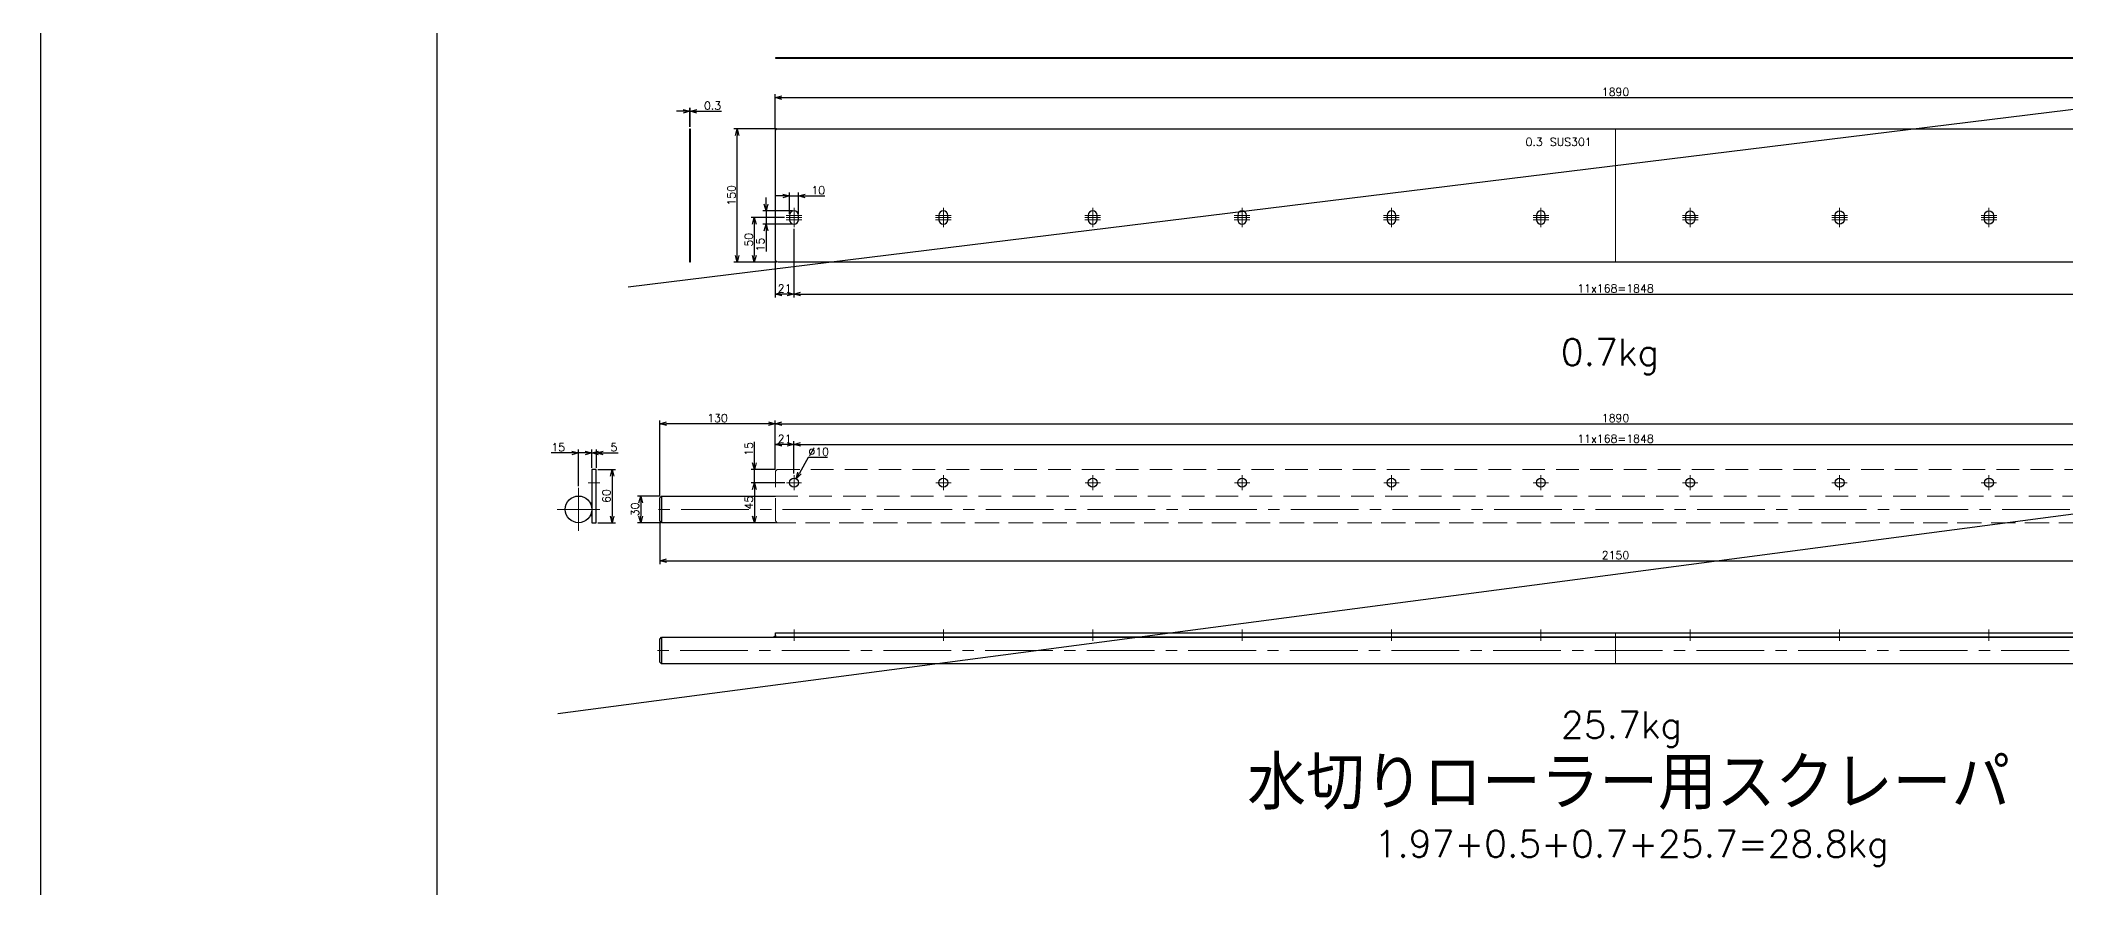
# Model space of a CAD drawing. Header units: millimetres. Extents: x -8731 to 85711, y -14522 to 31379.
# Drawn here: x -5179 to -2902, y -4063 to -3110 of the extents above; entities that cross this region are included whole.
import ezdxf

# ---------------------------------------------------------------- set-up
doc = ezdxf.new("R2010")
doc.units = ezdxf.units.MM
doc.header["$LTSCALE"] = 4
doc.header["$PDMODE"] = 99
doc.header["$PDSIZE"] = 1
doc.linetypes.add('CENTER2', pattern=[28.575, 19.05, -3.175, 3.175, -3.175])
doc.linetypes.add('HIDDEN', pattern=[9.525, 6.35, -3.175])
for name, color, linetype, lineweight in [('04_HIDDEN', 2, 'HIDDEN', 13), ('05_CENTER', 4, 'CENTER2', 13), ('08_DIM', 3, 'Continuous', 13)]:
    doc.layers.add(name, color=color, linetype=linetype, lineweight=lineweight)
doc.layers.add('10_DRAFT', color=8, linetype='Continuous', lineweight=0, plot=False)
doc.styles.add('KSS_TXT', font='txt.shx', dxfattribs={"bigfont": 'extfont2.shx'})
doc.dimstyles.new('KSS_DIM', dxfattribs={"dimscale": 3, "dimtxt": 3, "dimasz": 2.5, "dimexe": 1.25, "dimexo": 0.625, "dimtad": 1, "dimdsep": 46, "dimtxsty": 'KSS_TXT', "dimblk": 'OPEN30', "dimcen": 0, "dimazin": 2, "dimtfac": 0.75, "dimtmove": 0, "dimatfit": 3, "dimldrblk": 'OPEN30', "dimfxl": 1, "dimtolj": 1, "dimarcsym": 0})
doc.dimstyles.new('KSS_DIM$3', dxfattribs={"dimscale": 3, "dimtxt": 3, "dimasz": 2.5, "dimexe": 1.25, "dimexo": 0.625, "dimtad": 1, "dimtih": 1, "dimtoh": 1, "dimdsep": 46, "dimtxsty": 'KSS_TXT', "dimblk": 'OPEN30', "dimcen": 0, "dimazin": 2, "dimtfac": 0.75, "dimtofl": 0, "dimtmove": 0, "dimatfit": 3, "dimldrblk": 'OPEN30', "dimfxl": 1, "dimtolj": 1, "dimarcsym": 0})

# ---------------------------------------------------------------- blocks, each defined once
blk = doc.blocks.new('_Open30')
at = {"color": 0, "linetype": 'ByBlock', "lineweight": -2}
for p, q in [((-1, 0.27), (0, 0)), ((0, 0), (-1, -0.27)), ((0, 0), (-1, 0))]:
    blk.add_line(p, q, dxfattribs=at)
blk = doc.blocks.new('*D966')
at = {"layer": '08_DIM', "color": 0, "lineweight": -2, "transparency": 16777216}
for p, q in [((-4581.6, -3574), (-4604.9, -3574)), ((-4574.1, -3611.5), (-4574.1, -3570.3)), ((-4559.1, -3574), (-4574.1, -3574)), ((-4559.1, -3590.6), (-4559.1, -3570.3)), ((-4551.6, -3574), (-4544.1, -3574))]:
    blk.add_line(p, q, dxfattribs=at)
at = {"layer": 'Defpoints', "color": 0, "transparency": 16777216}
for p in [(-4574.1, -3574), (-4559.1, -3592.5), (-4574.1, -3613.4)]:
    blk.add_point(p, dxfattribs=at)
at = {"layer": '08_DIM', "color": 0, "lineweight": -2, "transparency": 16777216, "xscale": 7.5, "yscale": 7.5, "zscale": 7.5}
blk.add_blockref('_Open30', (-4574.1, -3574), dxfattribs=at)
at = {"layer": '08_DIM', "color": 0, "lineweight": -2, "transparency": 16777216, "xscale": 7.5, "yscale": 7.5, "zscale": 7.5, "rotation": 180}
blk.add_blockref('_Open30', (-4559.1, -3574), dxfattribs=at)
at = {"layer": '08_DIM', "color": 0, "transparency": 16777216, "insert": (-4597, -3567.7), "char_height": 9, "attachment_point": 5, "style": 'KSS_TXT'}
blk.add_mtext('\\A1;15', dxfattribs=at)
blk = doc.blocks.new('*D1002')
at = {"layer": '08_DIM', "color": 0, "lineweight": -2, "transparency": 16777216}
for p, q in [((-4344.3, -3285), (-4351.8, -3285)), ((-4336.8, -3304.9), (-4336.8, -3281.2)), ((-4336.8, -3285), (-4326.8, -3285)), ((-4326.8, -3304.9), (-4326.8, -3281.2)), ((-4319.3, -3285), (-4297.1, -3285))]:
    blk.add_line(p, q, dxfattribs=at)
at = {"layer": 'Defpoints', "color": 0, "transparency": 16777216}
for p in [(-4326.8, -3285), (-4336.8, -3306.8), (-4326.8, -3306.8)]:
    blk.add_point(p, dxfattribs=at)
at = {"layer": '08_DIM', "color": 0, "lineweight": -2, "transparency": 16777216, "xscale": 7.5, "yscale": 7.5, "zscale": 7.5}
blk.add_blockref('_Open30', (-4336.8, -3285), dxfattribs=at)
at = {"layer": '08_DIM', "color": 0, "lineweight": -2, "transparency": 16777216, "xscale": 7.5, "yscale": 7.5, "zscale": 7.5, "rotation": 180}
blk.add_blockref('_Open30', (-4326.8, -3285), dxfattribs=at)
at = {"layer": '08_DIM', "color": 0, "transparency": 16777216, "insert": (-4304.5, -3278.6), "char_height": 9, "attachment_point": 5, "style": 'KSS_TXT'}
blk.add_mtext('\\A1;10', dxfattribs=at)
blk = doc.blocks.new('*D1003')
at = {"layer": '08_DIM', "color": 0, "lineweight": -2, "transparency": 16777216}
for p, q in [((-4333.6, -3301.8), (-4366.9, -3301.8)), ((-4363.2, -3294.3), (-4363.2, -3286.8)), ((-4363.2, -3301.8), (-4363.2, -3316.8)), ((-4333.6, -3316.8), (-4366.9, -3316.8)), ((-4363.2, -3324.3), (-4363.2, -3347.6))]:
    blk.add_line(p, q, dxfattribs=at)
at = {"layer": 'Defpoints', "color": 0, "transparency": 16777216}
for p in [(-4331.8, -3301.8), (-4363.2, -3316.8), (-4331.8, -3316.8)]:
    blk.add_point(p, dxfattribs=at)
at = {"layer": '08_DIM', "color": 0, "lineweight": -2, "transparency": 16777216, "xscale": 7.5, "yscale": 7.5, "zscale": 7.5}
for p, rotation in [((-4363.2, -3301.8), 270), ((-4363.2, -3316.8), 90)]:
    blk.add_blockref('_Open30', p, dxfattribs=dict(at, rotation=rotation))
at = {"layer": '08_DIM', "color": 0, "transparency": 16777216, "insert": (-4369.6, -3339.7), "char_height": 9, "attachment_point": 5, "rotation": 90, "style": 'KSS_TXT'}
blk.add_mtext('\\A1;15', dxfattribs=at)
blk = doc.blocks.new('*D1004')
at = {"layer": '08_DIM', "color": 0, "lineweight": -2, "transparency": 16777216}
for p, q in [((-4315.8, -3579.1), (-4325.6, -3596.6)), ((-4294.1, -3579.1), (-4315.8, -3579.1))]:
    blk.add_line(p, q, dxfattribs=at)
at = {"layer": 'Defpoints', "color": 0, "transparency": 16777216}
for p in [(-4334.2, -3611.8), (-4329.3, -3603.1)]:
    blk.add_point(p, dxfattribs=at)
at = {"layer": '08_DIM', "color": 0, "lineweight": -2, "transparency": 16777216, "xscale": 7.5, "yscale": 7.5, "zscale": 7.5, "rotation": 240.6910934252882}
blk.add_blockref('_Open30', (-4329.3, -3603.1), dxfattribs=at)
at = {"layer": '08_DIM', "color": 0, "transparency": 16777216, "insert": (-4304, -3572.7), "char_height": 9, "attachment_point": 5, "style": 'KSS_TXT'}
blk.add_mtext('\\A1;%%C10', dxfattribs=at)
blk = doc.blocks.new('*D1005')
at = {"layer": '08_DIM', "color": 0, "lineweight": -2, "transparency": 16777216}
for p, q in [((-4376.3, -3585), (-4376.3, -3561.7)), ((-4352.6, -3592.5), (-4380.1, -3592.5)), ((-4376.3, -3607.5), (-4376.3, -3592.5)), ((-4342.2, -3607.5), (-4380.1, -3607.5)), ((-4376.3, -3615), (-4376.3, -3622.5))]:
    blk.add_line(p, q, dxfattribs=at)
at = {"layer": 'Defpoints', "color": 0, "transparency": 16777216}
for p in [(-4376.3, -3592.5), (-4350.8, -3592.5), (-4340.4, -3607.5)]:
    blk.add_point(p, dxfattribs=at)
at = {"layer": '08_DIM', "color": 0, "lineweight": -2, "transparency": 16777216, "xscale": 7.5, "yscale": 7.5, "zscale": 7.5}
for p, rotation in [((-4376.3, -3592.5), 270), ((-4376.3, -3607.5), 90)]:
    blk.add_blockref('_Open30', p, dxfattribs=dict(at, rotation=rotation))
at = {"layer": '08_DIM', "color": 0, "transparency": 16777216, "insert": (-4382.7, -3569.6), "char_height": 9, "attachment_point": 5, "rotation": 90, "style": 'KSS_TXT'}
blk.add_mtext('\\A1;15', dxfattribs=at)
blk = doc.blocks.new('*D1006')
at = {"layer": '08_DIM', "color": 0, "lineweight": -2, "transparency": 16777216}
for p, q in [((-4342.2, -3607.5), (-4380.1, -3607.5)), ((-4376.3, -3615), (-4376.3, -3645)), ((-4352.6, -3652.5), (-4380.1, -3652.5))]:
    blk.add_line(p, q, dxfattribs=at)
at = {"layer": 'Defpoints', "color": 0, "transparency": 16777216}
for p in [(-4340.4, -3607.5), (-4376.3, -3652.5), (-4350.8, -3652.5)]:
    blk.add_point(p, dxfattribs=at)
at = {"layer": '08_DIM', "color": 0, "lineweight": -2, "transparency": 16777216, "xscale": 7.5, "yscale": 7.5, "zscale": 7.5}
for p, rotation in [((-4376.3, -3607.5), 90), ((-4376.3, -3652.5), 270)]:
    blk.add_blockref('_Open30', p, dxfattribs=dict(at, rotation=rotation))
at = {"layer": '08_DIM', "color": 0, "transparency": 16777216, "insert": (-4382.7, -3630), "char_height": 9, "attachment_point": 5, "rotation": 90, "style": 'KSS_TXT'}
blk.add_mtext('\\A1;45', dxfattribs=at)
blk = doc.blocks.new('*D1466')
at = {"layer": '08_DIM', "color": 0, "lineweight": -2, "transparency": 16777216}
for p, q in [((-4482.8, -3652.3), (-4482.8, -3699.1)), ((-2332.8, -3652.3), (-2332.8, -3699.1)), ((-4475.3, -3695.3), (-2340.3, -3695.3))]:
    blk.add_line(p, q, dxfattribs=at)
at = {"layer": 'Defpoints', "color": 0, "transparency": 16777216}
for p in [(-4482.8, -3650.5), (-2332.8, -3650.5), (-2332.8, -3695.3)]:
    blk.add_point(p, dxfattribs=at)
at = {"layer": '08_DIM', "color": 0, "lineweight": -2, "transparency": 16777216, "xscale": 7.5, "yscale": 7.5, "zscale": 7.5, "rotation": 180}
blk.add_blockref('_Open30', (-4482.8, -3695.3), dxfattribs=at)
at = {"layer": '08_DIM', "color": 0, "lineweight": -2, "transparency": 16777216, "xscale": 7.5, "yscale": 7.5, "zscale": 7.5}
blk.add_blockref('_Open30', (-2332.8, -3695.3), dxfattribs=at)
at = {"layer": '08_DIM', "color": 0, "transparency": 16777216, "insert": (-3407.8, -3689), "char_height": 9, "attachment_point": 5, "style": 'KSS_TXT'}
blk.add_mtext('\\A1;2150', dxfattribs=at)
blk = doc.blocks.new('*D1469')
at = {"layer": '08_DIM', "color": 0, "lineweight": -2, "transparency": 16777216}
for p, q in [((-4482.8, -3622.6), (-4482.8, -3537.4)), ((-4360.3, -3541.2), (-4475.3, -3541.2)), ((-4352.8, -3592.6), (-4352.8, -3537.4))]:
    blk.add_line(p, q, dxfattribs=at)
at = {"layer": 'Defpoints', "color": 0, "transparency": 16777216}
for p in [(-4482.8, -3541.2), (-4352.8, -3594.5), (-4482.8, -3624.5)]:
    blk.add_point(p, dxfattribs=at)
at = {"layer": '08_DIM', "color": 0, "lineweight": -2, "transparency": 16777216, "xscale": 7.5, "yscale": 7.5, "zscale": 7.5, "rotation": 180}
blk.add_blockref('_Open30', (-4482.8, -3541.2), dxfattribs=at)
at = {"layer": '08_DIM', "color": 0, "lineweight": -2, "transparency": 16777216, "xscale": 7.5, "yscale": 7.5, "zscale": 7.5}
blk.add_blockref('_Open30', (-4352.8, -3541.2), dxfattribs=at)
at = {"layer": '08_DIM', "color": 0, "transparency": 16777216, "insert": (-4417.8, -3534.8), "char_height": 9, "attachment_point": 5, "style": 'KSS_TXT'}
blk.add_mtext('\\A1;130', dxfattribs=at)
blk = doc.blocks.new('*D1470')
at = {"layer": '08_DIM', "color": 0, "lineweight": -2, "transparency": 16777216}
for p, q in [((-4352.8, -3592.6), (-4352.8, -3537.4)), ((-4345.3, -3541.2), (-2470.3, -3541.2)), ((-2462.8, -3592.6), (-2462.8, -3537.4))]:
    blk.add_line(p, q, dxfattribs=at)
at = {"layer": 'Defpoints', "color": 0, "transparency": 16777216}
for p in [(-2462.8, -3541.2), (-4352.8, -3594.5), (-2462.8, -3594.5)]:
    blk.add_point(p, dxfattribs=at)
at = {"layer": '08_DIM', "color": 0, "lineweight": -2, "transparency": 16777216, "xscale": 7.5, "yscale": 7.5, "zscale": 7.5, "rotation": 180}
blk.add_blockref('_Open30', (-4352.8, -3541.2), dxfattribs=at)
at = {"layer": '08_DIM', "color": 0, "lineweight": -2, "transparency": 16777216, "xscale": 7.5, "yscale": 7.5, "zscale": 7.5}
blk.add_blockref('_Open30', (-2462.8, -3541.2), dxfattribs=at)
at = {"layer": '08_DIM', "color": 0, "transparency": 16777216, "insert": (-3407.8, -3534.8), "char_height": 9, "attachment_point": 5, "style": 'KSS_TXT'}
blk.add_mtext('\\A1;1890', dxfattribs=at)
blk = doc.blocks.new('*D1471')
at = {"layer": '08_DIM', "color": 0, "lineweight": -2, "transparency": 16777216}
for p, q in [((-4352.8, -3592.6), (-4352.8, -3560.6)), ((-4339.3, -3564.4), (-4345.3, -3564.4)), ((-4331.8, -3597), (-4331.8, -3560.6))]:
    blk.add_line(p, q, dxfattribs=at)
at = {"layer": 'Defpoints', "color": 0, "transparency": 16777216}
for p in [(-4352.8, -3564.4), (-4352.8, -3594.5), (-4331.8, -3598.9)]:
    blk.add_point(p, dxfattribs=at)
at = {"layer": '08_DIM', "color": 0, "lineweight": -2, "transparency": 16777216, "xscale": 7.5, "yscale": 7.5, "zscale": 7.5, "rotation": 180}
blk.add_blockref('_Open30', (-4352.8, -3564.4), dxfattribs=at)
at = {"layer": '08_DIM', "color": 0, "lineweight": -2, "transparency": 16777216, "xscale": 7.5, "yscale": 7.5, "zscale": 7.5}
blk.add_blockref('_Open30', (-4331.8, -3564.4), dxfattribs=at)
at = {"layer": '08_DIM', "color": 0, "transparency": 16777216, "insert": (-4342.3, -3558), "char_height": 9, "attachment_point": 5, "style": 'KSS_TXT'}
blk.add_mtext('\\A1;21', dxfattribs=at)
blk = doc.blocks.new('A$C186E791B_1_1_1')
at = {"color": 0}
blk.add_lwpolyline([(15, -15), (20, -15), (20, 45), (15, 45)], close=True, dxfattribs=at)
blk.add_circle((0, 0), 15, dxfattribs=at)
at = {"color": 3}
for start, end in [(90, 103.5552), (256.4279, 270)]:
    blk.add_arc((15, 0), 7.04, start, end, dxfattribs=at)
at = {"layer": '05_CENTER'}
for p, q in [((0, -24.1), (0, 24.1)), ((24.1, 30), (10.9, 30)), ((24.1, 0), (-24.1, 0))]:
    blk.add_line(p, q, dxfattribs=at)
blk = doc.blocks.new('A$C445778C0_1_1_1')
at = {"color": 0}
for p, q in [((-1073, 15), (-1073, -15)), ((1073, 15), (1073, -15))]:
    blk.add_line(p, q, dxfattribs=at)
for points in [[(-945, -15), (-1073, -15), (-1075, -13), (-1075, 13), (-1073, 15), (-945, 15)], [(945, 15), (1073, 15), (1075, 13), (1075, -13), (1073, -15), (945, -15)]]:
    blk.add_lwpolyline(points, dxfattribs=at)
for centre in [(-924, 30), (-756, 30), (-588, 30), (-420, 30), (-252, 30), (-84, 30), (84, 30), (252, 30), (420, 30), (588, 30), (756, 30), (924, 30)]:
    blk.add_circle(centre, 5, dxfattribs=at)
at = {"layer": '04_HIDDEN'}
blk.add_lwpolyline([(943, -15), (-943, -15), (-945, -13), (-945, 43), (-943, 45), (943, 45), (945, 43), (945, -13)], close=True, dxfattribs=at)
for points in [[(-945, 15), (945, 15)], [(945, -15), (-945, -15)]]:
    blk.add_lwpolyline(points, dxfattribs=at)
at = {"layer": '05_CENTER'}
for p, q in [((-915.4, 30), (-932.6, 30)), ((-924, 21.4), (-924, 38.6)), ((-747.4, 30), (-764.6, 30)), ((-756, 21.4), (-756, 38.6)), ((-579.4, 30), (-596.6, 30)), ((-588, 21.4), (-588, 38.6)), ((-411.4, 30), (-428.6, 30)), ((-420, 21.4), (-420, 38.6)), ((-243.4, 30), (-260.6, 30)), ((-252, 21.4), (-252, 38.6)), ((-75.4, 30), (-92.6, 30)), ((-84, 21.4), (-84, 38.6)), ((92.6, 30), (75.4, 30)), ((84, 21.4), (84, 38.6)), ((243.4, 30), (260.6, 30)), ((252, 21.4), (252, 38.6)), ((411.4, 30), (428.6, 30)), ((420, 21.4), (420, 38.6)), ((579.4, 30), (596.6, 30)), ((588, 21.4), (588, 38.6)), ((747.4, 30), (764.6, 30)), ((756, 21.4), (756, 38.6)), ((915.4, 30), (932.6, 30)), ((924, 21.4), (924, 38.6)), ((1082.5, 0), (-1082.5, 0))]:
    blk.add_line(p, q, dxfattribs=at)
blk = doc.blocks.new('A$C39886CB1_1_1_1')
at = {"color": 0}
for p, q in [((-1073, -5), (-1073, -35)), ((1073, -5), (1073, -35))]:
    blk.add_line(p, q, dxfattribs=at)
for points in [[(-945, 0), (945, 0), (945, -5), (-945, -5)], [(-1073, -5), (1073, -5), (1075, -7), (1075, -33), (1073, -35), (-1073, -35), (-1075, -33), (-1075, -7)]]:
    blk.add_lwpolyline(points, close=True, dxfattribs=at)
at = {"color": 3}
for points in [[(-945, -5), (-947, -5), (-947, -5), (-945, -3)], [(945, -5), (947, -5), (947, -5), (945, -3)]]:
    blk.add_lwpolyline(points, close=True, dxfattribs=at)
at = {"layer": '05_CENTER'}
for p, q in [((-924, -9.2), (-924, 3.9)), ((-756, -9.2), (-756, 3.9)), ((-588, -9.2), (-588, 3.9)), ((-420, -9.2), (-420, 3.9)), ((-252, -9.2), (-252, 3.9)), ((-84, -9.2), (-84, 3.9)), ((84, -9.2), (84, 3.9)), ((252, -9.2), (252, 3.9)), ((420, -9.2), (420, 3.9)), ((588, -9.2), (588, 3.9)), ((756, -9.2), (756, 3.9)), ((924, -9.2), (924, 3.9)), ((1081.6, -20), (-1081, -20))]:
    blk.add_line(p, q, dxfattribs=at)
at = {"layer": '10_DRAFT'}
blk.add_line((0, -35), (0, 0), dxfattribs=at)
blk = doc.blocks.new('*D1472')
at = {"layer": '08_DIM', "color": 0, "lineweight": -2, "transparency": 16777216}
for p, q in [((-4448.9, -3207.4), (-4448.9, -3186)), ((-4448.6, -3207.4), (-4448.6, -3186)), ((-4456.4, -3189.7), (-4463.9, -3189.7)), ((-4448.9, -3189.7), (-4448.6, -3189.7)), ((-4441.1, -3189.7), (-4413.3, -3189.7))]:
    blk.add_line(p, q, dxfattribs=at)
at = {"layer": 'Defpoints', "color": 0, "transparency": 16777216}
for p in [(-4448.9, -3209.3), (-4448.6, -3189.7), (-4448.6, -3209.3)]:
    blk.add_point(p, dxfattribs=at)
at = {"layer": '08_DIM', "color": 0, "lineweight": -2, "transparency": 16777216, "xscale": 7.5, "yscale": 7.5, "zscale": 7.5}
blk.add_blockref('_Open30', (-4448.9, -3189.7), dxfattribs=at)
at = {"layer": '08_DIM', "color": 0, "lineweight": -2, "transparency": 16777216, "xscale": 7.5, "yscale": 7.5, "zscale": 7.5, "rotation": 180}
blk.add_blockref('_Open30', (-4448.6, -3189.7), dxfattribs=at)
at = {"layer": '08_DIM', "color": 0, "transparency": 16777216, "insert": (-4423.4, -3183.4), "char_height": 9, "attachment_point": 5, "style": 'KSS_TXT'}
blk.add_mtext('\\A1;0.3', dxfattribs=at)
blk = doc.blocks.new('*D1473')
at = {"layer": '08_DIM', "color": 0, "lineweight": -2, "transparency": 16777216}
for p, q in [((-4352.8, -3210.4), (-4352.8, -3170.6)), ((-4345.3, -3174.3), (-2470.3, -3174.3)), ((-2462.8, -3210.4), (-2462.8, -3170.6))]:
    blk.add_line(p, q, dxfattribs=at)
at = {"layer": 'Defpoints', "color": 0, "transparency": 16777216}
for p in [(-2462.8, -3174.3), (-4352.8, -3212.3), (-2462.8, -3212.3)]:
    blk.add_point(p, dxfattribs=at)
at = {"layer": '08_DIM', "color": 0, "lineweight": -2, "transparency": 16777216, "xscale": 7.5, "yscale": 7.5, "zscale": 7.5, "rotation": 180}
blk.add_blockref('_Open30', (-4352.8, -3174.3), dxfattribs=at)
at = {"layer": '08_DIM', "color": 0, "lineweight": -2, "transparency": 16777216, "xscale": 7.5, "yscale": 7.5, "zscale": 7.5}
blk.add_blockref('_Open30', (-2462.8, -3174.3), dxfattribs=at)
at = {"layer": '08_DIM', "color": 0, "transparency": 16777216, "insert": (-3407.8, -3167.9), "char_height": 9, "attachment_point": 5, "style": 'KSS_TXT'}
blk.add_mtext('\\A1;1890', dxfattribs=at)
blk = doc.blocks.new('*D1474')
at = {"layer": '08_DIM', "color": 0, "lineweight": -2, "transparency": 16777216}
for p, q in [((-4331.8, -3322), (-4331.8, -3399.1)), ((-2483.8, -3322), (-2483.8, -3399.1)), ((-4324.3, -3395.4), (-2491.3, -3395.4))]:
    blk.add_line(p, q, dxfattribs=at)
at = {"layer": 'Defpoints', "color": 0, "transparency": 16777216}
for p in [(-4331.8, -3320.2), (-2483.8, -3320.2), (-2483.8, -3395.4)]:
    blk.add_point(p, dxfattribs=at)
at = {"layer": '08_DIM', "color": 0, "lineweight": -2, "transparency": 16777216, "xscale": 7.5, "yscale": 7.5, "zscale": 7.5, "rotation": 180}
blk.add_blockref('_Open30', (-4331.8, -3395.4), dxfattribs=at)
at = {"layer": '08_DIM', "color": 0, "lineweight": -2, "transparency": 16777216, "xscale": 7.5, "yscale": 7.5, "zscale": 7.5}
blk.add_blockref('_Open30', (-2483.8, -3395.4), dxfattribs=at)
at = {"layer": '08_DIM', "color": 0, "transparency": 16777216, "insert": (-3407.8, -3389), "char_height": 9, "attachment_point": 5, "style": 'KSS_TXT'}
blk.add_mtext('\\A1;11x168=1848', dxfattribs=at)
blk = doc.blocks.new('*D1475')
at = {"layer": '08_DIM', "color": 0, "lineweight": -2, "transparency": 16777216}
for p, q in [((-4331.8, -3322), (-4331.8, -3399.1)), ((-4352.8, -3358.2), (-4352.8, -3399.1)), ((-4339.3, -3395.4), (-4345.3, -3395.4))]:
    blk.add_line(p, q, dxfattribs=at)
at = {"layer": 'Defpoints', "color": 0, "transparency": 16777216}
for p in [(-4331.8, -3320.2), (-4352.8, -3356.3), (-4352.8, -3395.4)]:
    blk.add_point(p, dxfattribs=at)
at = {"layer": '08_DIM', "color": 0, "lineweight": -2, "transparency": 16777216, "xscale": 7.5, "yscale": 7.5, "zscale": 7.5, "rotation": 180}
blk.add_blockref('_Open30', (-4352.8, -3395.4), dxfattribs=at)
at = {"layer": '08_DIM', "color": 0, "lineweight": -2, "transparency": 16777216, "xscale": 7.5, "yscale": 7.5, "zscale": 7.5}
blk.add_blockref('_Open30', (-4331.8, -3395.4), dxfattribs=at)
at = {"layer": '08_DIM', "color": 0, "transparency": 16777216, "insert": (-4342.3, -3389), "char_height": 9, "attachment_point": 5, "style": 'KSS_TXT'}
blk.add_mtext('\\A1;21', dxfattribs=at)
blk = doc.blocks.new('*D1476')
at = {"layer": '08_DIM', "color": 0, "lineweight": -2, "transparency": 16777216}
for p, q in [((-4351.6, -3209.3), (-4399.4, -3209.3)), ((-4395.7, -3351.8), (-4395.7, -3216.8)), ((-4351.6, -3359.3), (-4399.4, -3359.3))]:
    blk.add_line(p, q, dxfattribs=at)
at = {"layer": 'Defpoints', "color": 0, "transparency": 16777216}
for p in [(-4395.7, -3209.3), (-4349.8, -3209.3), (-4349.8, -3359.3)]:
    blk.add_point(p, dxfattribs=at)
at = {"layer": '08_DIM', "color": 0, "lineweight": -2, "transparency": 16777216, "xscale": 7.5, "yscale": 7.5, "zscale": 7.5}
for p, rotation in [((-4395.7, -3209.3), 90), ((-4395.7, -3359.3), 270)]:
    blk.add_blockref('_Open30', p, dxfattribs=dict(at, rotation=rotation))
at = {"layer": '08_DIM', "color": 0, "transparency": 16777216, "insert": (-4402.1, -3284.3), "char_height": 9, "attachment_point": 5, "rotation": 90, "style": 'KSS_TXT'}
blk.add_mtext('\\A1;150', dxfattribs=at)
blk = doc.blocks.new('*D1477')
at = {"layer": '08_DIM', "color": 0, "lineweight": -2, "transparency": 16777216}
for p, q in [((-4342.4, -3309.3), (-4380.1, -3309.3)), ((-4376.4, -3316.8), (-4376.4, -3351.8)), ((-4351.6, -3359.3), (-4380.1, -3359.3))]:
    blk.add_line(p, q, dxfattribs=at)
at = {"layer": 'Defpoints', "color": 0, "transparency": 16777216}
for p in [(-4340.6, -3309.3), (-4376.4, -3359.3), (-4349.8, -3359.3)]:
    blk.add_point(p, dxfattribs=at)
at = {"layer": '08_DIM', "color": 0, "lineweight": -2, "transparency": 16777216, "xscale": 7.5, "yscale": 7.5, "zscale": 7.5}
for p, rotation in [((-4376.4, -3309.3), 90), ((-4376.4, -3359.3), 270)]:
    blk.add_blockref('_Open30', p, dxfattribs=dict(at, rotation=rotation))
at = {"layer": '08_DIM', "color": 0, "transparency": 16777216, "insert": (-4382.7, -3334.3), "char_height": 9, "attachment_point": 5, "rotation": 90, "style": 'KSS_TXT'}
blk.add_mtext('\\A1;50', dxfattribs=at)
blk = doc.blocks.new('A$C35A251B1_1_1_1')
at = {"color": 0}
blk.add_lwpolyline([(-945, 0.3), (-945, 0), (945, 0), (945, 0.3)], close=True, dxfattribs=at)
at = {"layer": '10_DRAFT'}
for p, q in [((-924, 0), (-924, 0.3)), ((-756, 0), (-756, 0.3)), ((-588, 0), (-588, 0.3)), ((-420, 0), (-420, 0.3)), ((-252, 0), (-252, 0.3)), ((-84, 0), (-84, 0.3)), ((84, 0), (84, 0.3)), ((252, 0), (252, 0.3)), ((420, 0), (420, 0.3)), ((588, 0), (588, 0.3)), ((756, 0), (756, 0.3)), ((924, 0), (924, 0.3))]:
    blk.add_line(p, q, dxfattribs=at)
blk = doc.blocks.new('A$C32DA1F60_1_1_1')
at = {"color": 0}
blk.add_lwpolyline([(-0.3, -50), (0, -50), (0, 100), (-0.3, 100)], close=True, dxfattribs=at)
at = {"layer": '10_DRAFT'}
for p, q in [((0, 2.5), (-0.3, 2.5)), ((0, 0), (-0.3, 0)), ((0, -2.5), (-0.3, -2.5))]:
    blk.add_line(p, q, dxfattribs=at)
blk = doc.blocks.new('A$C2F0E1FC8_1_1_1')
at = {"color": 0}
for points in [[(-942, 130), (942, 130, -0.414214), (945, 127), (945, -17, -0.414214), (942, -20), (-942, -20, -0.414214), (-945, -17), (-945, 127, -0.414214)], [(-929, 32.5), (-929, 27.5, 1), (-919, 27.5), (-919, 32.5, 1)], [(-761, 32.5), (-761, 27.5, 1), (-751, 27.5), (-751, 32.5, 1)], [(-593, 32.5), (-593, 27.5, 1), (-583, 27.5), (-583, 32.5, 1)], [(-425, 32.5), (-425, 27.5, 1), (-415, 27.5), (-415, 32.5, 1)], [(-257, 32.5), (-257, 27.5, 1), (-247, 27.5), (-247, 32.5, 1)], [(-89, 32.5), (-89, 27.5, 1), (-79, 27.5), (-79, 32.5, 1)], [(89, 32.5), (89, 27.5, -1), (79, 27.5), (79, 32.5, -1)], [(257, 32.5), (257, 27.5, -1), (247, 27.5), (247, 32.5, -1)], [(425, 32.5), (425, 27.5, -1), (415, 27.5), (415, 32.5, -1)], [(593, 32.5), (593, 27.5, -1), (583, 27.5), (583, 32.5, -1)], [(761, 32.5), (761, 27.5, -1), (751, 27.5), (751, 32.5, -1)], [(929, 32.5), (929, 27.5, -1), (919, 27.5), (919, 32.5, -1)]]:
    blk.add_lwpolyline(points, format="xyb", close=True, dxfattribs=at)
at = {"layer": '05_CENTER'}
for p, q in [((-915.2, 32.5), (-932.8, 32.5)), ((-915.2, 30), (-932.8, 30)), ((-915.2, 27.5), (-932.8, 27.5)), ((-924, 19.1), (-924, 40.9)), ((-747.2, 32.5), (-764.8, 32.5)), ((-747.2, 30), (-764.8, 30)), ((-747.2, 27.5), (-764.8, 27.5)), ((-756, 19.1), (-756, 40.9)), ((-579.2, 32.5), (-596.8, 32.5)), ((-579.2, 30), (-596.8, 30)), ((-579.2, 27.5), (-596.8, 27.5)), ((-588, 19.1), (-588, 40.9)), ((-411.2, 32.5), (-428.8, 32.5)), ((-411.2, 30), (-428.8, 30)), ((-411.2, 27.5), (-428.8, 27.5)), ((-420, 19.1), (-420, 40.9)), ((-243.2, 32.5), (-260.8, 32.5)), ((-243.2, 30), (-260.8, 30)), ((-243.2, 27.5), (-260.8, 27.5)), ((-252, 19.1), (-252, 40.9)), ((-75.2, 32.5), (-92.8, 32.5)), ((-75.2, 30), (-92.8, 30)), ((-75.2, 27.5), (-92.8, 27.5)), ((-84, 19.1), (-84, 40.9)), ((75.2, 32.5), (92.8, 32.5)), ((75.2, 30), (92.8, 30)), ((75.2, 27.5), (92.8, 27.5)), ((84, 19.1), (84, 40.9)), ((243.2, 32.5), (260.8, 32.5)), ((243.2, 30), (260.8, 30)), ((243.2, 27.5), (260.8, 27.5)), ((252, 19.1), (252, 40.9)), ((411.2, 32.5), (428.8, 32.5)), ((411.2, 30), (428.8, 30)), ((411.2, 27.5), (428.8, 27.5)), ((420, 19.1), (420, 40.9)), ((579.2, 32.5), (596.8, 32.5)), ((579.2, 30), (596.8, 30)), ((579.2, 27.5), (596.8, 27.5)), ((588, 19.1), (588, 40.9)), ((747.2, 32.5), (764.8, 32.5)), ((747.2, 30), (764.8, 30)), ((747.2, 27.5), (764.8, 27.5)), ((756, 19.1), (756, 40.9)), ((915.2, 32.5), (932.8, 32.5)), ((915.2, 30), (932.8, 30)), ((915.2, 27.5), (932.8, 27.5)), ((924, 19.1), (924, 40.9))]:
    blk.add_line(p, q, dxfattribs=at)
at = {"layer": '10_DRAFT'}
blk.add_line((0, 130), (0, -20), dxfattribs=at)
at = {"layer": '10_DRAFT', "style": 'KSS_TXT'}
blk.add_text('0.3 SUS301', height=9, dxfattribs=at).set_placement((-101.2, 110.6))
blk = doc.blocks.new('*D1768')
at = {"layer": '08_DIM', "color": 0, "lineweight": -2, "transparency": 16777216}
for p, q in [((-4331.8, -3597), (-4331.8, -3560.6)), ((-4324.3, -3564.4), (-2491.3, -3564.4)), ((-2483.8, -3597), (-2483.8, -3560.6))]:
    blk.add_line(p, q, dxfattribs=at)
at = {"layer": 'Defpoints', "color": 0, "transparency": 16777216}
for p in [(-2483.8, -3564.4), (-4331.8, -3598.9), (-2483.8, -3598.9)]:
    blk.add_point(p, dxfattribs=at)
at = {"layer": '08_DIM', "color": 0, "lineweight": -2, "transparency": 16777216, "xscale": 7.5, "yscale": 7.5, "zscale": 7.5, "rotation": 180}
blk.add_blockref('_Open30', (-4331.8, -3564.4), dxfattribs=at)
at = {"layer": '08_DIM', "color": 0, "lineweight": -2, "transparency": 16777216, "xscale": 7.5, "yscale": 7.5, "zscale": 7.5}
blk.add_blockref('_Open30', (-2483.8, -3564.4), dxfattribs=at)
at = {"layer": '08_DIM', "color": 0, "transparency": 16777216, "insert": (-3407.8, -3558), "char_height": 9, "attachment_point": 5, "style": 'KSS_TXT'}
blk.add_mtext('\\A1;11x168=1848', dxfattribs=at)
blk = doc.blocks.new('*D1771')
at = {"layer": '08_DIM', "color": 0, "lineweight": -2, "transparency": 16777216}
for p, q in [((-4552.3, -3592.5), (-4532.5, -3592.5)), ((-4536.3, -3600), (-4536.3, -3645)), ((-4552.3, -3652.5), (-4532.5, -3652.5))]:
    blk.add_line(p, q, dxfattribs=at)
at = {"layer": 'Defpoints', "color": 0, "transparency": 16777216}
for p in [(-4554.1, -3592.5), (-4554.1, -3652.5), (-4536.3, -3652.5)]:
    blk.add_point(p, dxfattribs=at)
at = {"layer": '08_DIM', "color": 0, "lineweight": -2, "transparency": 16777216, "xscale": 7.5, "yscale": 7.5, "zscale": 7.5}
for p, rotation in [((-4536.3, -3592.5), 90), ((-4536.3, -3652.5), 270)]:
    blk.add_blockref('_Open30', p, dxfattribs=dict(at, rotation=rotation))
at = {"layer": '08_DIM', "color": 0, "transparency": 16777216, "insert": (-4542.7, -3622.5), "char_height": 9, "attachment_point": 5, "rotation": 90, "style": 'KSS_TXT'}
blk.add_mtext('\\A1;60', dxfattribs=at)
blk = doc.blocks.new('*D1772')
at = {"layer": '08_DIM', "color": 0, "lineweight": -2, "transparency": 16777216}
for p, q in [((-4566.6, -3574), (-4574.1, -3574)), ((-4559.1, -3590.6), (-4559.1, -3570.3)), ((-4559.1, -3574), (-4554.1, -3574)), ((-4554.1, -3590.6), (-4554.1, -3570.3)), ((-4546.6, -3574), (-4529.4, -3574))]:
    blk.add_line(p, q, dxfattribs=at)
at = {"layer": 'Defpoints', "color": 0, "transparency": 16777216}
for p in [(-4554.1, -3574), (-4559.1, -3592.5), (-4554.1, -3592.5)]:
    blk.add_point(p, dxfattribs=at)
at = {"layer": '08_DIM', "color": 0, "lineweight": -2, "transparency": 16777216, "xscale": 7.5, "yscale": 7.5, "zscale": 7.5}
blk.add_blockref('_Open30', (-4559.1, -3574), dxfattribs=at)
at = {"layer": '08_DIM', "color": 0, "lineweight": -2, "transparency": 16777216, "xscale": 7.5, "yscale": 7.5, "zscale": 7.5, "rotation": 180}
blk.add_blockref('_Open30', (-4554.1, -3574), dxfattribs=at)
at = {"layer": '08_DIM', "color": 0, "transparency": 16777216, "insert": (-4534.3, -3567.7), "char_height": 9, "attachment_point": 5, "style": 'KSS_TXT'}
blk.add_mtext('\\A1;5', dxfattribs=at)
blk = doc.blocks.new('*D2840')
at = {"layer": '08_DIM', "color": 0, "lineweight": -2, "transparency": 16777216}
for p, q in [((-4482.6, -3622.5), (-4507.9, -3622.5)), ((-4504.2, -3630), (-4504.2, -3645)), ((-4482.6, -3652.5), (-4507.9, -3652.5))]:
    blk.add_line(p, q, dxfattribs=at)
at = {"layer": 'Defpoints', "color": 0, "transparency": 16777216}
for p in [(-4480.8, -3622.5), (-4504.2, -3652.5), (-4480.8, -3652.5)]:
    blk.add_point(p, dxfattribs=at)
at = {"layer": '08_DIM', "color": 0, "lineweight": -2, "transparency": 16777216, "xscale": 7.5, "yscale": 7.5, "zscale": 7.5}
for p, rotation in [((-4504.2, -3622.5), 90), ((-4504.2, -3652.5), 270)]:
    blk.add_blockref('_Open30', p, dxfattribs=dict(at, rotation=rotation))
at = {"layer": '08_DIM', "color": 0, "transparency": 16777216, "insert": (-4510.6, -3637.5), "char_height": 9, "attachment_point": 5, "rotation": 90, "style": 'KSS_TXT'}
blk.add_mtext('\\A1;30', dxfattribs=at)

msp = doc.modelspace()

# ---------------------------------------------------------------- linework, layer by layer
at = {"color": 2}
for p, q in [((-2415.96983, -3129.22902), (-4518.13547, -3387.48124)), ((-2266.97917, -3560.22095), (-4597.28676, -3867.33169))]:
    msp.add_line(p, q, dxfattribs=at)
for points in [[(-5179.27544, -5720.36863), (5762.61031, -5720.36863), (5762.61031, -766.74502), (-5179.27544, -766.74502)], [(-4733.18148, -2288.04335), (-1826.6068, -2288.04335), (-1826.6068, -5115.28107), (-4733.18148, -5115.28107)]]:
    msp.add_lwpolyline(points, close=True, dxfattribs=at)

# ---------------------------------------------------------------- block references
for name, p in [('A$C35A251B1_1_1_1', (-3407.76363, -3130.02625)), ('A$C2F0E1FC8_1_1_1', (-3407.76363, -3339.30436)), ('A$C186E791B_1_1_1', (-4574.13266, -3637.46882)), ('A$C445778C0_1_1_1', (-3407.76363, -3637.46882)), ('A$C39886CB1_1_1_1', (-3407.76363, -3776.33283))]:
    msp.add_blockref(name, p)
at = {"xscale": -1}
msp.add_blockref('A$C32DA1F60_1_1_1', (-4448.85133, -3309.30436), dxfattribs=at)

# ---------------------------------------------------------------- texts
at = {"layer": '08_DIM', "color": 6, "style": 'KSS_TXT'}
for s, p in [('0.7kg', (-3469.2424, -3475.67912)), ('25.7kg', (-3469.2424, -3894.8904)), ('1.97+0.5+0.7+25.7=28.8kg', (-3678.93193, -4028.69951))]:
    msp.add_text(s, height=30, dxfattribs=at).set_placement(p)
at = {"layer": '08_DIM', "style": 'KSS_TXT'}
msp.add_text('水切りローラー用スクレーパ', height=60, dxfattribs=at).set_placement((-3821.92639, -3975.15501))

# ---------------------------------------------------------------- dimensions: what is measured, and where the dimension line sits
at = {"layer": '08_DIM', "color": 1}
for base, p1, p2, override, picture, middle in [((-2462.76363, -3174.32221), (-4352.76363, -3212.30436), (-2462.76363, -3212.30436), {"dimscale": 3, "dimarcsym": 1}, '*D1473', (-3407.76363, -3167.94721)), ((-4352.76363, -3395.36616), (-4331.76363, -3320.16666), (-4352.76363, -3356.30436), {"dimscale": 3, "dimarcsym": 1}, '*D1475', (-4342.26363, -3388.99116)), ((-4482.76363, -3541.16012), (-4352.76363, -3594.46882), (-4482.76363, -3624.46882), {"dimscale": 3, "dimarcsym": 1}, '*D1469', (-4417.76363, -3534.78512)), ((-2462.76363, -3541.16012), (-4352.76363, -3594.46882), (-2462.76363, -3594.46882), {"dimscale": 3, "dimarcsym": 1}, '*D1470', (-3407.76363, -3534.78512)), ((-4352.76363, -3564.38253), (-4331.76363, -3598.87515), (-4352.76363, -3594.46882), {"dimscale": 3, "dimarcsym": 1}, '*D1471', (-4342.26363, -3558.00753)), ((-2332.76363, -3695.33754), (-4482.76363, -3650.46882), (-2332.76363, -3650.46882), {"dimarcsym": 1}, '*D1466', (-3407.76363, -3688.95629))]:
    dim = msp.add_linear_dim(base=base, p1=p1, p2=p2, dimstyle='KSS_DIM', override=override, dxfattribs=at)
    dim.commit()
    dim.dimension.update_dxf_attribs({"geometry": picture, "text_midpoint": middle})
at = {"layer": '08_DIM'}
dim = msp.add_linear_dim(base=(-4448.55133, -3189.72732), p1=(-4448.85133, -3209.30436), p2=(-4448.55133, -3209.30436), dimstyle='KSS_DIM', override={"dimscale": 3, "dimarcsym": 1}, dxfattribs=at)
dim.commit()
dim.dimension.update_dxf_attribs({"geometry": '*D1472', "text_midpoint": (-4423.42633, -3183.35232)})
dim = msp.add_linear_dim(base=(-4395.69527, -3209.30436), p1=(-4349.76363, -3359.30436), p2=(-4349.76363, -3209.30436), angle=90, dimstyle='KSS_DIM', override={"dimscale": 3, "dimarcsym": 1}, dxfattribs=at)
dim.commit()
dim.dimension.update_dxf_attribs({"geometry": '*D1476', "text_midpoint": (-4402.07652, -3284.30436)})
at = {"layer": '08_DIM', "color": 1}
for base, p1, p2, picture, middle in [((-4326.76363, -3284.97329), (-4336.76363, -3306.80436), (-4326.76363, -3306.80436), '*D1002', (-4304.45113, -3278.59829)), ((-4574.13266, -3574.03374), (-4559.13266, -3592.46882), (-4574.13266, -3613.39568), '*D966', (-4597.00766, -3567.65249)), ((-4554.13266, -3574.03374), (-4559.13266, -3592.46882), (-4554.13266, -3592.46882), '*D1772', (-4534.25766, -3567.65249))]:
    dim = msp.add_linear_dim(base=base, p1=p1, p2=p2, dimstyle='KSS_DIM', dxfattribs=at)
    dim.commit()
    dim.dimension.update_dxf_attribs({"geometry": picture, "text_midpoint": middle})
for base, p1, p2, picture, middle in [((-4363.17526, -3316.80436), (-4331.76363, -3301.80436), (-4331.76363, -3316.80436), '*D1003', (-4369.55651, -3339.67936)), ((-4376.30652, -3592.46882), (-4340.3573, -3607.46882), (-4350.76363, -3592.46882), '*D1005', (-4382.68777, -3569.59382)), ((-4376.30652, -3652.46882), (-4340.3573, -3607.46882), (-4350.76363, -3652.46882), '*D1006', (-4382.68777, -3629.96882)), ((-4504.18542, -3652.46882), (-4480.76363, -3622.46882), (-4480.76363, -3652.46882), '*D2840', (-4510.56042, -3637.46882))]:
    dim = msp.add_linear_dim(base=base, p1=p1, p2=p2, angle=90, dimstyle='KSS_DIM', dxfattribs=at)
    dim.commit()
    dim.dimension.update_dxf_attribs({"geometry": picture, "text_midpoint": middle})
for base, p1, p2, override, picture, middle in [((-4376.35529, -3359.30436), (-4340.56589, -3309.30436), (-4349.76363, -3359.30436), {"dimscale": 3, "dimarcsym": 1}, '*D1477', (-4382.73654, -3334.30436)), ((-4536.28255, -3652.46882), (-4554.13266, -3592.46882), (-4554.13266, -3652.46882), {"dimscale": 3}, '*D1771', (-4542.65755, -3622.46882))]:
    dim = msp.add_linear_dim(base=base, p1=p1, p2=p2, angle=90, dimstyle='KSS_DIM', override=override, dxfattribs=at)
    dim.commit()
    dim.dimension.update_dxf_attribs({"geometry": picture, "text_midpoint": middle})
for base, p1, p2, override, picture, middle in [((-2483.76363, -3395.36616), (-4331.76363, -3320.16666), (-2483.76363, -3320.16666), {"dimscale": 3, "dimarcsym": 1}, '*D1474', (-3407.76363, -3388.99116)), ((-2483.76363, -3564.38253), (-4331.76363, -3598.87515), (-2483.76363, -3598.87515), {"dimscale": 3}, '*D1768', (-3407.76363, -3558.00753))]:
    dim = msp.add_linear_dim(base=base, p1=p1, p2=p2, text='11x168=<>', dimstyle='KSS_DIM', override=override, dxfattribs=at)
    dim.commit()
    dim.dimension.update_dxf_attribs({"geometry": picture, "text_midpoint": middle})
dim = msp.add_diameter_dim_2p(p1=(-4334.21122, -3611.82879), p2=(-4329.31604, -3603.10886), dimstyle='KSS_DIM$3', override={"dimpost": '%%C<>'}, dxfattribs=at)
dim.commit()
dim.dimension.update_dxf_attribs({"geometry": '*D1004', "text_midpoint": (-4304.0036, -3579.06101), "dimtype": 163})

doc.saveas('drawing.dxf')
